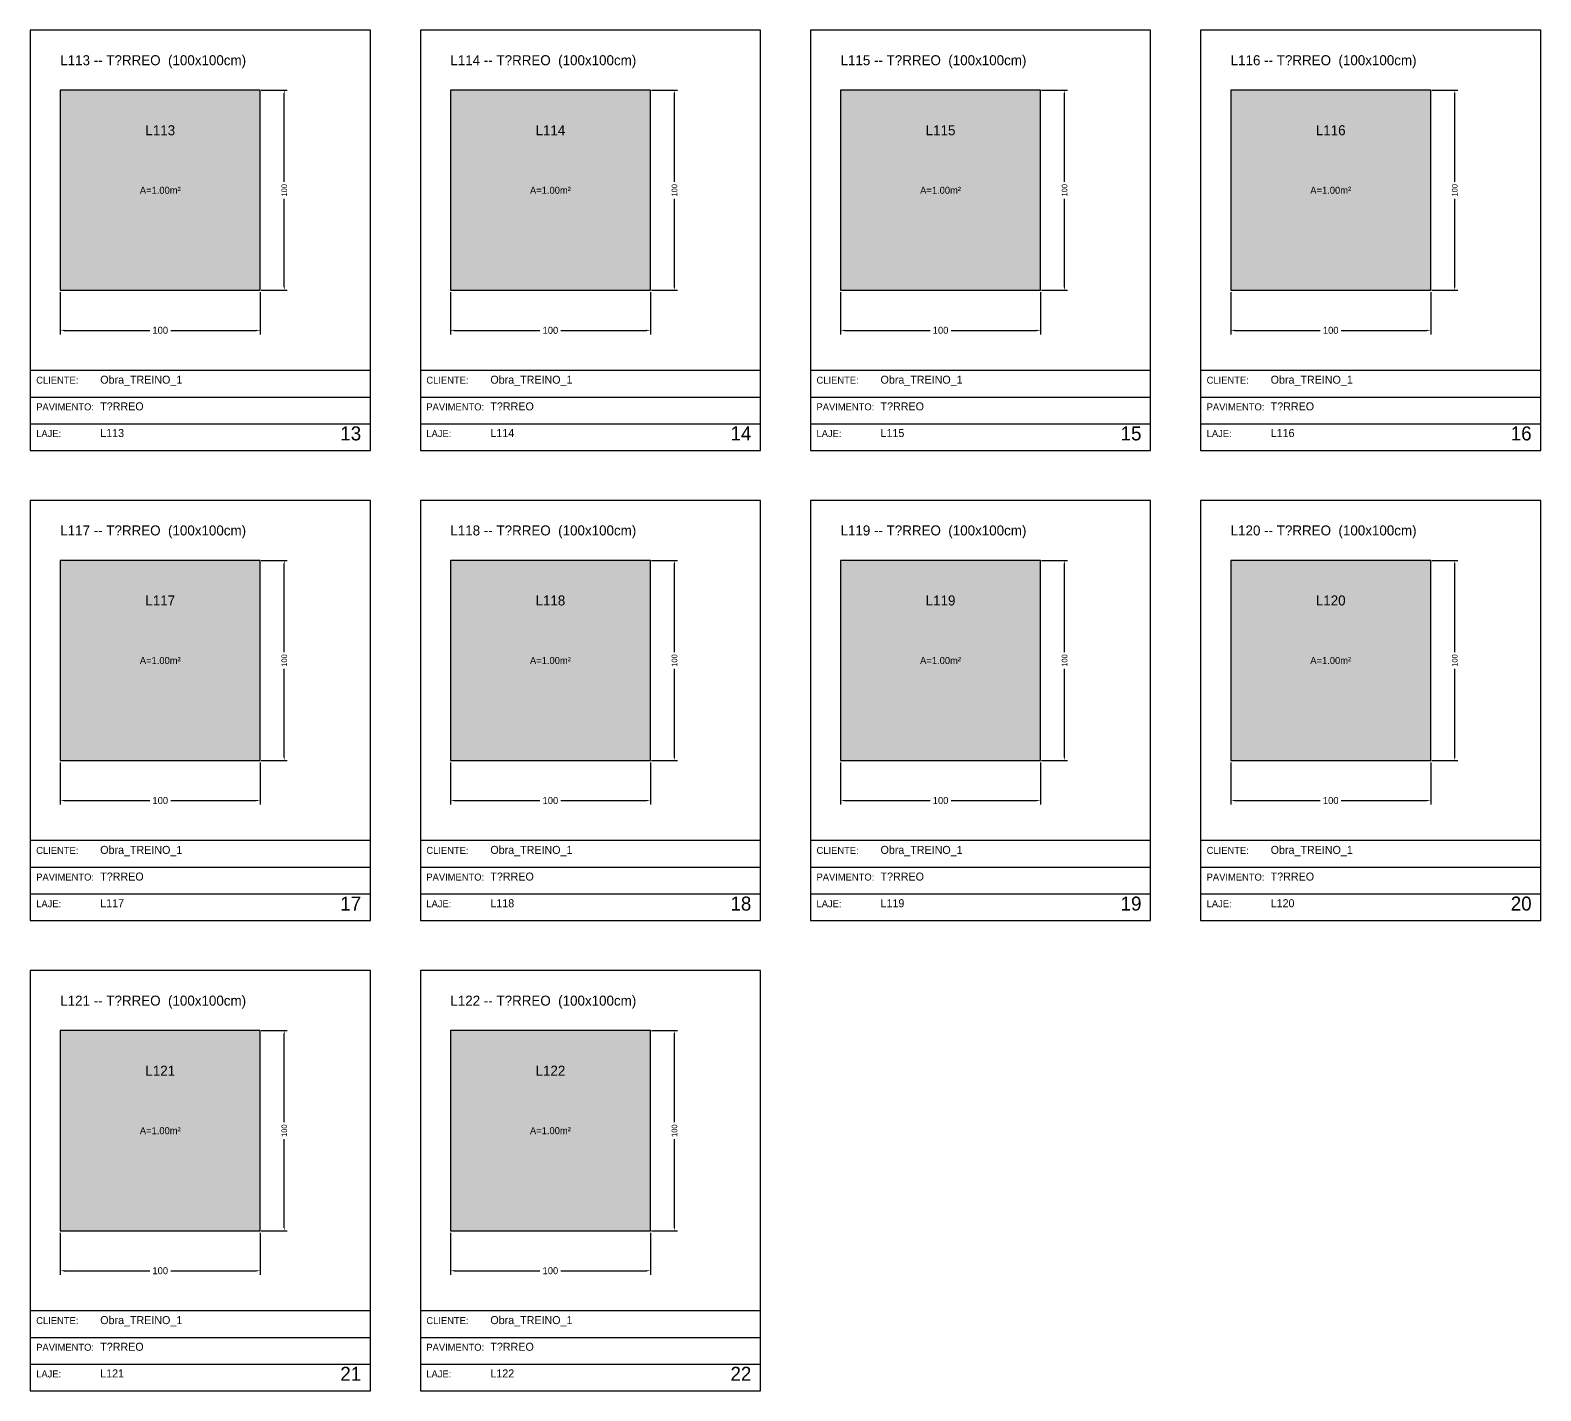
# Model space of a CAD drawing. Header units: metres. Extents: x 0 to 755, y -1410 to -25.
# Drawn here: x 0 to 755, y -1410 to -730 of the extents above; entities that cross this region are included whole.
import ezdxf
from ezdxf.enums import TextEntityAlignment as Align

# ---------------------------------------------------------------- set-up
doc = ezdxf.new("R2010")
doc.units = ezdxf.units.M
for name, color, linetype in [('BORDA_CELULA', 9, 'Continuous'), ('CARIMBO', 9, 'Continuous'), ('COTA', 241, 'Continuous'), ('Hachura', 251, 'Continuous'), ('NOMENCLATURA', 7, 'Continuous'), ('Painéis', 200, 'Continuous'), ('Texto Seção', 7, 'Continuous')]:
    doc.layers.add(name, color=color, linetype=linetype)
doc.dimstyles.new('FACE_DIM', dxfattribs={"dimtxt": 3.5, "dimasz": 2, "dimexe": 2, "dimexo": 1, "dimgap": 1, "dimtad": 1, "dimdec": 0, "dimrnd": 1, "dimcen": 2.5, "dimclrd": 4, "dimclre": 4, "dimclrt": 4, "dimazin": 3, "dimtfac": 1, "dimtmove": 0, "dimatfit": 3})

# ---------------------------------------------------------------- blocks, each defined once
blk = doc.blocks.new('_CLOSEDFILLED')
at = {"color": 0, "linetype": 'BYBLOCK'}
blk.add_solid([(-1, 0.16), (0, 0), (-1, -0.16)], dxfattribs=at)
blk = doc.blocks.new('*D25')
at = {"color": 4}
for p, q in [((15, -861), (15, -882)), ((115, -861), (115, -882)), ((17, -880), (59.75, -880)), ((70.25, -880), (113, -880))]:
    blk.add_line(p, q, dxfattribs=at)
at = {"layer": 'Defpoints'}
for p in [(15, -860), (115, -860), (15, -880)]:
    blk.add_point(p, dxfattribs=at)
at = {"color": 4, "xscale": 2, "yscale": 2, "rotation": 180}
blk.add_blockref('_CLOSEDFILLED', (15, -880), dxfattribs=at)
at = {"color": 4, "xscale": 2, "yscale": 2}
blk.add_blockref('_CLOSEDFILLED', (115, -880), dxfattribs=at)
at = {"color": 4, "insert": (65, -880), "char_height": 3.5, "attachment_point": 5}
blk.add_mtext('100', dxfattribs=at)
blk = doc.blocks.new('*D26')
at = {"color": 4}
for p, q in [((115.5, -760), (128.5, -760)), ((127, -805.8), (127, -761.5)), ((127, -858.5), (127, -814.2)), ((115.5, -860), (128.5, -860))]:
    blk.add_line(p, q, dxfattribs=at)
at = {"layer": 'Defpoints'}
for p in [(115, -760), (115, -860), (127, -860)]:
    blk.add_point(p, dxfattribs=at)
at = {"color": 4, "xscale": 1.5, "yscale": 1.5}
for p, rotation in [((127, -760), 90), ((127, -860), 270)]:
    blk.add_blockref('_CLOSEDFILLED', p, dxfattribs=dict(at, rotation=rotation))
at = {"color": 4, "insert": (127, -810), "char_height": 2.8, "attachment_point": 5, "rotation": 90}
blk.add_mtext('100', dxfattribs=at)
blk = doc.blocks.new('*D27')
at = {"color": 4}
for p, q in [((210, -861), (210, -882)), ((310, -861), (310, -882)), ((212, -880), (254.75, -880)), ((265.25, -880), (308, -880))]:
    blk.add_line(p, q, dxfattribs=at)
at = {"layer": 'Defpoints'}
for p in [(210, -860), (310, -860), (210, -880)]:
    blk.add_point(p, dxfattribs=at)
at = {"color": 4, "xscale": 2, "yscale": 2, "rotation": 180}
blk.add_blockref('_CLOSEDFILLED', (210, -880), dxfattribs=at)
at = {"color": 4, "xscale": 2, "yscale": 2}
blk.add_blockref('_CLOSEDFILLED', (310, -880), dxfattribs=at)
at = {"color": 4, "insert": (260, -880), "char_height": 3.5, "attachment_point": 5}
blk.add_mtext('100', dxfattribs=at)
blk = doc.blocks.new('*D28')
at = {"color": 4}
for p, q in [((310.5, -760), (323.5, -760)), ((322, -805.8), (322, -761.5)), ((322, -858.5), (322, -814.2)), ((310.5, -860), (323.5, -860))]:
    blk.add_line(p, q, dxfattribs=at)
at = {"layer": 'Defpoints'}
for p in [(310, -760), (310, -860), (322, -860)]:
    blk.add_point(p, dxfattribs=at)
at = {"color": 4, "xscale": 1.5, "yscale": 1.5}
for p, rotation in [((322, -760), 90), ((322, -860), 270)]:
    blk.add_blockref('_CLOSEDFILLED', p, dxfattribs=dict(at, rotation=rotation))
at = {"color": 4, "insert": (322, -810), "char_height": 2.8, "attachment_point": 5, "rotation": 90}
blk.add_mtext('100', dxfattribs=at)
blk = doc.blocks.new('*D29')
at = {"color": 4}
for p, q in [((405, -861), (405, -882)), ((505, -861), (505, -882)), ((407, -880), (449.75, -880)), ((460.25, -880), (503, -880))]:
    blk.add_line(p, q, dxfattribs=at)
at = {"layer": 'Defpoints'}
for p in [(405, -860), (505, -860), (405, -880)]:
    blk.add_point(p, dxfattribs=at)
at = {"color": 4, "xscale": 2, "yscale": 2, "rotation": 180}
blk.add_blockref('_CLOSEDFILLED', (405, -880), dxfattribs=at)
at = {"color": 4, "xscale": 2, "yscale": 2}
blk.add_blockref('_CLOSEDFILLED', (505, -880), dxfattribs=at)
at = {"color": 4, "insert": (455, -880), "char_height": 3.5, "attachment_point": 5}
blk.add_mtext('100', dxfattribs=at)
blk = doc.blocks.new('*D30')
at = {"color": 4}
for p, q in [((505.5, -760), (518.5, -760)), ((517, -805.8), (517, -761.5)), ((517, -858.5), (517, -814.2)), ((505.5, -860), (518.5, -860))]:
    blk.add_line(p, q, dxfattribs=at)
at = {"layer": 'Defpoints'}
for p in [(505, -760), (505, -860), (517, -860)]:
    blk.add_point(p, dxfattribs=at)
at = {"color": 4, "xscale": 1.5, "yscale": 1.5}
for p, rotation in [((517, -760), 90), ((517, -860), 270)]:
    blk.add_blockref('_CLOSEDFILLED', p, dxfattribs=dict(at, rotation=rotation))
at = {"color": 4, "insert": (517, -810), "char_height": 2.8, "attachment_point": 5, "rotation": 90}
blk.add_mtext('100', dxfattribs=at)
blk = doc.blocks.new('*D31')
at = {"color": 4}
for p, q in [((600, -861), (600, -882)), ((700, -861), (700, -882)), ((602, -880), (644.75, -880)), ((655.25, -880), (698, -880))]:
    blk.add_line(p, q, dxfattribs=at)
at = {"layer": 'Defpoints'}
for p in [(600, -860), (700, -860), (600, -880)]:
    blk.add_point(p, dxfattribs=at)
at = {"color": 4, "xscale": 2, "yscale": 2, "rotation": 180}
blk.add_blockref('_CLOSEDFILLED', (600, -880), dxfattribs=at)
at = {"color": 4, "xscale": 2, "yscale": 2}
blk.add_blockref('_CLOSEDFILLED', (700, -880), dxfattribs=at)
at = {"color": 4, "insert": (650, -880), "char_height": 3.5, "attachment_point": 5}
blk.add_mtext('100', dxfattribs=at)
blk = doc.blocks.new('*D32')
at = {"color": 4}
for p, q in [((700.5, -760), (713.5, -760)), ((712, -805.8), (712, -761.5)), ((712, -858.5), (712, -814.2)), ((700.5, -860), (713.5, -860))]:
    blk.add_line(p, q, dxfattribs=at)
at = {"layer": 'Defpoints'}
for p in [(700, -760), (700, -860), (712, -860)]:
    blk.add_point(p, dxfattribs=at)
at = {"color": 4, "xscale": 1.5, "yscale": 1.5}
for p, rotation in [((712, -760), 90), ((712, -860), 270)]:
    blk.add_blockref('_CLOSEDFILLED', p, dxfattribs=dict(at, rotation=rotation))
at = {"color": 4, "insert": (712, -810), "char_height": 2.8, "attachment_point": 5, "rotation": 90}
blk.add_mtext('100', dxfattribs=at)
blk = doc.blocks.new('*D33')
at = {"color": 4}
for p, q in [((15, -1096), (15, -1117)), ((115, -1096), (115, -1117)), ((17, -1115), (59.75, -1115)), ((70.25, -1115), (113, -1115))]:
    blk.add_line(p, q, dxfattribs=at)
at = {"layer": 'Defpoints'}
for p in [(15, -1095), (115, -1095), (15, -1115)]:
    blk.add_point(p, dxfattribs=at)
at = {"color": 4, "xscale": 2, "yscale": 2, "rotation": 180}
blk.add_blockref('_CLOSEDFILLED', (15, -1115), dxfattribs=at)
at = {"color": 4, "xscale": 2, "yscale": 2}
blk.add_blockref('_CLOSEDFILLED', (115, -1115), dxfattribs=at)
at = {"color": 4, "insert": (65, -1115), "char_height": 3.5, "attachment_point": 5}
blk.add_mtext('100', dxfattribs=at)
blk = doc.blocks.new('*D34')
at = {"color": 4}
for p, q in [((115.5, -995), (128.5, -995)), ((127, -1040.8), (127, -996.5)), ((127, -1093.5), (127, -1049.2)), ((115.5, -1095), (128.5, -1095))]:
    blk.add_line(p, q, dxfattribs=at)
at = {"layer": 'Defpoints'}
for p in [(115, -995), (115, -1095), (127, -1095)]:
    blk.add_point(p, dxfattribs=at)
at = {"color": 4, "xscale": 1.5, "yscale": 1.5}
for p, rotation in [((127, -995), 90), ((127, -1095), 270)]:
    blk.add_blockref('_CLOSEDFILLED', p, dxfattribs=dict(at, rotation=rotation))
at = {"color": 4, "insert": (127, -1045), "char_height": 2.8, "attachment_point": 5, "rotation": 90}
blk.add_mtext('100', dxfattribs=at)
blk = doc.blocks.new('*D35')
at = {"color": 4}
for p, q in [((210, -1096), (210, -1117)), ((310, -1096), (310, -1117)), ((212, -1115), (254.75, -1115)), ((265.25, -1115), (308, -1115))]:
    blk.add_line(p, q, dxfattribs=at)
at = {"layer": 'Defpoints'}
for p in [(210, -1095), (310, -1095), (210, -1115)]:
    blk.add_point(p, dxfattribs=at)
at = {"color": 4, "xscale": 2, "yscale": 2, "rotation": 180}
blk.add_blockref('_CLOSEDFILLED', (210, -1115), dxfattribs=at)
at = {"color": 4, "xscale": 2, "yscale": 2}
blk.add_blockref('_CLOSEDFILLED', (310, -1115), dxfattribs=at)
at = {"color": 4, "insert": (260, -1115), "char_height": 3.5, "attachment_point": 5}
blk.add_mtext('100', dxfattribs=at)
blk = doc.blocks.new('*D36')
at = {"color": 4}
for p, q in [((310.5, -995), (323.5, -995)), ((322, -1040.8), (322, -996.5)), ((322, -1093.5), (322, -1049.2)), ((310.5, -1095), (323.5, -1095))]:
    blk.add_line(p, q, dxfattribs=at)
at = {"layer": 'Defpoints'}
for p in [(310, -995), (310, -1095), (322, -1095)]:
    blk.add_point(p, dxfattribs=at)
at = {"color": 4, "xscale": 1.5, "yscale": 1.5}
for p, rotation in [((322, -995), 90), ((322, -1095), 270)]:
    blk.add_blockref('_CLOSEDFILLED', p, dxfattribs=dict(at, rotation=rotation))
at = {"color": 4, "insert": (322, -1045), "char_height": 2.8, "attachment_point": 5, "rotation": 90}
blk.add_mtext('100', dxfattribs=at)
blk = doc.blocks.new('*D37')
at = {"color": 4}
for p, q in [((405, -1096), (405, -1117)), ((505, -1096), (505, -1117)), ((407, -1115), (449.75, -1115)), ((460.25, -1115), (503, -1115))]:
    blk.add_line(p, q, dxfattribs=at)
at = {"layer": 'Defpoints'}
for p in [(405, -1095), (505, -1095), (405, -1115)]:
    blk.add_point(p, dxfattribs=at)
at = {"color": 4, "xscale": 2, "yscale": 2, "rotation": 180}
blk.add_blockref('_CLOSEDFILLED', (405, -1115), dxfattribs=at)
at = {"color": 4, "xscale": 2, "yscale": 2}
blk.add_blockref('_CLOSEDFILLED', (505, -1115), dxfattribs=at)
at = {"color": 4, "insert": (455, -1115), "char_height": 3.5, "attachment_point": 5}
blk.add_mtext('100', dxfattribs=at)
blk = doc.blocks.new('*D38')
at = {"color": 4}
for p, q in [((505.5, -995), (518.5, -995)), ((517, -1040.8), (517, -996.5)), ((517, -1093.5), (517, -1049.2)), ((505.5, -1095), (518.5, -1095))]:
    blk.add_line(p, q, dxfattribs=at)
at = {"layer": 'Defpoints'}
for p in [(505, -995), (505, -1095), (517, -1095)]:
    blk.add_point(p, dxfattribs=at)
at = {"color": 4, "xscale": 1.5, "yscale": 1.5}
for p, rotation in [((517, -995), 90), ((517, -1095), 270)]:
    blk.add_blockref('_CLOSEDFILLED', p, dxfattribs=dict(at, rotation=rotation))
at = {"color": 4, "insert": (517, -1045), "char_height": 2.8, "attachment_point": 5, "rotation": 90}
blk.add_mtext('100', dxfattribs=at)
blk = doc.blocks.new('*D39')
at = {"color": 4}
for p, q in [((600, -1096), (600, -1117)), ((700, -1096), (700, -1117)), ((602, -1115), (644.75, -1115)), ((655.25, -1115), (698, -1115))]:
    blk.add_line(p, q, dxfattribs=at)
at = {"layer": 'Defpoints'}
for p in [(600, -1095), (700, -1095), (600, -1115)]:
    blk.add_point(p, dxfattribs=at)
at = {"color": 4, "xscale": 2, "yscale": 2, "rotation": 180}
blk.add_blockref('_CLOSEDFILLED', (600, -1115), dxfattribs=at)
at = {"color": 4, "xscale": 2, "yscale": 2}
blk.add_blockref('_CLOSEDFILLED', (700, -1115), dxfattribs=at)
at = {"color": 4, "insert": (650, -1115), "char_height": 3.5, "attachment_point": 5}
blk.add_mtext('100', dxfattribs=at)
blk = doc.blocks.new('*D40')
at = {"color": 4}
for p, q in [((700.5, -995), (713.5, -995)), ((712, -1040.8), (712, -996.5)), ((712, -1093.5), (712, -1049.2)), ((700.5, -1095), (713.5, -1095))]:
    blk.add_line(p, q, dxfattribs=at)
at = {"layer": 'Defpoints'}
for p in [(700, -995), (700, -1095), (712, -1095)]:
    blk.add_point(p, dxfattribs=at)
at = {"color": 4, "xscale": 1.5, "yscale": 1.5}
for p, rotation in [((712, -995), 90), ((712, -1095), 270)]:
    blk.add_blockref('_CLOSEDFILLED', p, dxfattribs=dict(at, rotation=rotation))
at = {"color": 4, "insert": (712, -1045), "char_height": 2.8, "attachment_point": 5, "rotation": 90}
blk.add_mtext('100', dxfattribs=at)
blk = doc.blocks.new('*D41')
at = {"color": 4}
for p, q in [((15, -1331), (15, -1352)), ((115, -1331), (115, -1352)), ((17, -1350), (59.75, -1350)), ((70.25, -1350), (113, -1350))]:
    blk.add_line(p, q, dxfattribs=at)
at = {"layer": 'Defpoints'}
for p in [(15, -1330), (115, -1330), (15, -1350)]:
    blk.add_point(p, dxfattribs=at)
at = {"color": 4, "xscale": 2, "yscale": 2, "rotation": 180}
blk.add_blockref('_CLOSEDFILLED', (15, -1350), dxfattribs=at)
at = {"color": 4, "xscale": 2, "yscale": 2}
blk.add_blockref('_CLOSEDFILLED', (115, -1350), dxfattribs=at)
at = {"color": 4, "insert": (65, -1350), "char_height": 3.5, "attachment_point": 5}
blk.add_mtext('100', dxfattribs=at)
blk = doc.blocks.new('*D42')
at = {"color": 4}
for p, q in [((115.5, -1230), (128.5, -1230)), ((127, -1275.8), (127, -1231.5)), ((127, -1328.5), (127, -1284.2)), ((115.5, -1330), (128.5, -1330))]:
    blk.add_line(p, q, dxfattribs=at)
at = {"layer": 'Defpoints'}
for p in [(115, -1230), (115, -1330), (127, -1330)]:
    blk.add_point(p, dxfattribs=at)
at = {"color": 4, "xscale": 1.5, "yscale": 1.5}
for p, rotation in [((127, -1230), 90), ((127, -1330), 270)]:
    blk.add_blockref('_CLOSEDFILLED', p, dxfattribs=dict(at, rotation=rotation))
at = {"color": 4, "insert": (127, -1280), "char_height": 2.8, "attachment_point": 5, "rotation": 90}
blk.add_mtext('100', dxfattribs=at)
blk = doc.blocks.new('*D43')
at = {"color": 4}
for p, q in [((210, -1331), (210, -1352)), ((310, -1331), (310, -1352)), ((212, -1350), (254.75, -1350)), ((265.25, -1350), (308, -1350))]:
    blk.add_line(p, q, dxfattribs=at)
at = {"layer": 'Defpoints'}
for p in [(210, -1330), (310, -1330), (210, -1350)]:
    blk.add_point(p, dxfattribs=at)
at = {"color": 4, "xscale": 2, "yscale": 2, "rotation": 180}
blk.add_blockref('_CLOSEDFILLED', (210, -1350), dxfattribs=at)
at = {"color": 4, "xscale": 2, "yscale": 2}
blk.add_blockref('_CLOSEDFILLED', (310, -1350), dxfattribs=at)
at = {"color": 4, "insert": (260, -1350), "char_height": 3.5, "attachment_point": 5}
blk.add_mtext('100', dxfattribs=at)
blk = doc.blocks.new('*D44')
at = {"color": 4}
for p, q in [((310.5, -1230), (323.5, -1230)), ((322, -1275.8), (322, -1231.5)), ((322, -1328.5), (322, -1284.2)), ((310.5, -1330), (323.5, -1330))]:
    blk.add_line(p, q, dxfattribs=at)
at = {"layer": 'Defpoints'}
for p in [(310, -1230), (310, -1330), (322, -1330)]:
    blk.add_point(p, dxfattribs=at)
at = {"color": 4, "xscale": 1.5, "yscale": 1.5}
for p, rotation in [((322, -1230), 90), ((322, -1330), 270)]:
    blk.add_blockref('_CLOSEDFILLED', p, dxfattribs=dict(at, rotation=rotation))
at = {"color": 4, "insert": (322, -1280), "char_height": 2.8, "attachment_point": 5, "rotation": 90}
blk.add_mtext('100', dxfattribs=at)

msp = doc.modelspace()

# ---------------------------------------------------------------- hatches: boundary and pattern name
at = {"layer": 'Hachura'}
for points in [[(15, -860), (115, -860), (115, -760), (15, -760), (15, -860)], [(210, -860), (310, -860), (310, -760), (210, -760), (210, -860)], [(405, -860), (505, -860), (505, -760), (405, -760), (405, -860)], [(600, -860), (700, -860), (700, -760), (600, -760), (600, -860)], [(15, -1095), (115, -1095), (115, -995), (15, -995), (15, -1095)], [(210, -1095), (310, -1095), (310, -995), (210, -995), (210, -1095)], [(405, -1095), (505, -1095), (505, -995), (405, -995), (405, -1095)], [(600, -1095), (700, -1095), (700, -995), (600, -995), (600, -1095)], [(15, -1330), (115, -1330), (115, -1230), (15, -1230), (15, -1330)], [(210, -1330), (310, -1330), (310, -1230), (210, -1230), (210, -1330)]]:
    msp.add_hatch(color=256, dxfattribs=at).paths.add_polyline_path(points)

# ---------------------------------------------------------------- linework, layer by layer
at = {"layer": 'BORDA_CELULA'}
for points in [[(0, -940), (170, -940), (170, -730), (0, -730)], [(195, -940), (365, -940), (365, -730), (195, -730)], [(390, -940), (560, -940), (560, -730), (390, -730)], [(585, -940), (755, -940), (755, -730), (585, -730)], [(0, -940), (170, -940), (170, -900), (0, -900)], [(195, -940), (365, -940), (365, -900), (195, -900)], [(390, -940), (560, -940), (560, -900), (390, -900)], [(585, -940), (755, -940), (755, -900), (585, -900)], [(0, -1175), (170, -1175), (170, -965), (0, -965)], [(195, -1175), (365, -1175), (365, -965), (195, -965)], [(390, -1175), (560, -1175), (560, -965), (390, -965)], [(585, -1175), (755, -1175), (755, -965), (585, -965)], [(0, -1175), (170, -1175), (170, -1135), (0, -1135)], [(195, -1175), (365, -1175), (365, -1135), (195, -1135)], [(390, -1175), (560, -1175), (560, -1135), (390, -1135)], [(585, -1175), (755, -1175), (755, -1135), (585, -1135)], [(0, -1410), (170, -1410), (170, -1200), (0, -1200)], [(195, -1410), (365, -1410), (365, -1200), (195, -1200)], [(0, -1410), (170, -1410), (170, -1370), (0, -1370)], [(195, -1410), (365, -1410), (365, -1370), (195, -1370)]]:
    msp.add_lwpolyline(points, close=True, dxfattribs=at)
at = {"layer": 'CARIMBO'}
for p, q in [((0, -913.33), (170, -913.33)), ((195, -913.33), (365, -913.33)), ((390, -913.33), (560, -913.33)), ((585, -913.33), (755, -913.33)), ((0, -926.67), (170, -926.67)), ((195, -926.67), (365, -926.67)), ((390, -926.67), (560, -926.67)), ((585, -926.67), (755, -926.67)), ((0, -940), (170, -940)), ((195, -940), (365, -940)), ((390, -940), (560, -940)), ((585, -940), (755, -940)), ((0, -1148.33), (170, -1148.33)), ((195, -1148.33), (365, -1148.33)), ((390, -1148.33), (560, -1148.33)), ((585, -1148.33), (755, -1148.33)), ((0, -1161.67), (170, -1161.67)), ((195, -1161.67), (365, -1161.67)), ((390, -1161.67), (560, -1161.67)), ((585, -1161.67), (755, -1161.67)), ((0, -1175), (170, -1175)), ((195, -1175), (365, -1175)), ((390, -1175), (560, -1175)), ((585, -1175), (755, -1175)), ((0, -1383.33), (170, -1383.33)), ((195, -1383.33), (365, -1383.33)), ((0, -1396.67), (170, -1396.67)), ((195, -1396.67), (365, -1396.67)), ((0, -1410), (170, -1410)), ((195, -1410), (365, -1410))]:
    msp.add_line(p, q, dxfattribs=at)
at = {"layer": 'Painéis'}
for points in [[(15, -860), (115, -860), (115, -760), (15, -760), (15, -860)], [(210, -860), (310, -860), (310, -760), (210, -760), (210, -860)], [(405, -860), (505, -860), (505, -760), (405, -760), (405, -860)], [(600, -860), (700, -860), (700, -760), (600, -760), (600, -860)], [(15, -1095), (115, -1095), (115, -995), (15, -995), (15, -1095)], [(210, -1095), (310, -1095), (310, -995), (210, -995), (210, -1095)], [(405, -1095), (505, -1095), (505, -995), (405, -995), (405, -1095)], [(600, -1095), (700, -1095), (700, -995), (600, -995), (600, -1095)], [(15, -1330), (115, -1330), (115, -1230), (15, -1230), (15, -1330)], [(210, -1330), (310, -1330), (310, -1230), (210, -1230), (210, -1330)]]:
    msp.add_lwpolyline(points, close=True, dxfattribs=at)

# ---------------------------------------------------------------- texts
at = {"layer": 'CARIMBO', "color": 9}
for s, p in [('CLIENTE:', (3, -906.67)), ('CLIENTE:', (198, -906.67)), ('CLIENTE:', (393, -906.67)), ('CLIENTE:', (588, -906.67)), ('PAVIMENTO:', (3, -920)), ('PAVIMENTO:', (198, -920)), ('PAVIMENTO:', (393, -920)), ('PAVIMENTO:', (588, -920)), ('LAJE:', (3, -933.33)), ('LAJE:', (198, -933.33)), ('LAJE:', (393, -933.33)), ('LAJE:', (588, -933.33)), ('CLIENTE:', (3, -1141.67)), ('CLIENTE:', (198, -1141.67)), ('CLIENTE:', (393, -1141.67)), ('CLIENTE:', (588, -1141.67)), ('PAVIMENTO:', (3, -1155)), ('PAVIMENTO:', (198, -1155)), ('PAVIMENTO:', (393, -1155)), ('PAVIMENTO:', (588, -1155)), ('LAJE:', (3, -1168.33)), ('LAJE:', (198, -1168.33)), ('LAJE:', (393, -1168.33)), ('LAJE:', (588, -1168.33)), ('CLIENTE:', (3, -1376.67)), ('CLIENTE:', (198, -1376.67)), ('PAVIMENTO:', (3, -1390)), ('PAVIMENTO:', (198, -1390)), ('LAJE:', (3, -1403.33)), ('LAJE:', (198, -1403.33))]:
    msp.add_text(s, height=3.5, dxfattribs=at).set_placement(p)
at = {"layer": 'CARIMBO', "color": 2}
for s, p in [('Obra_TREINO_1', (35, -906.67)), ('Obra_TREINO_1', (230, -906.67)), ('Obra_TREINO_1', (425, -906.67)), ('Obra_TREINO_1', (620, -906.67)), ('T?RREO', (35, -920)), ('T?RREO', (230, -920)), ('T?RREO', (425, -920)), ('T?RREO', (620, -920)), ('L113', (35, -933.33)), ('L114', (230, -933.33)), ('L115', (425, -933.33)), ('L116', (620, -933.33)), ('Obra_TREINO_1', (35, -1141.67)), ('Obra_TREINO_1', (230, -1141.67)), ('Obra_TREINO_1', (425, -1141.67)), ('Obra_TREINO_1', (620, -1141.67)), ('T?RREO', (35, -1155)), ('T?RREO', (230, -1155)), ('T?RREO', (425, -1155)), ('T?RREO', (620, -1155)), ('L117', (35, -1168.33)), ('L118', (230, -1168.33)), ('L119', (425, -1168.33)), ('L120', (620, -1168.33)), ('Obra_TREINO_1', (35, -1376.67)), ('Obra_TREINO_1', (230, -1376.67)), ('T?RREO', (35, -1390)), ('T?RREO', (230, -1390)), ('L121', (35, -1403.33)), ('L122', (230, -1403.33))]:
    msp.add_text(s, height=4, dxfattribs=at).set_placement(p)
at = {"layer": 'CARIMBO', "color": 3}
for s, p in [('13', (155, -935)), ('14', (350, -935)), ('15', (545, -935)), ('16', (740, -935)), ('17', (155, -1170)), ('18', (350, -1170)), ('19', (545, -1170)), ('20', (740, -1170)), ('21', (155, -1405)), ('22', (350, -1405))]:
    msp.add_text(s, height=7, dxfattribs=at).set_placement(p)
at = {"layer": 'COTA'}
for p in [(65, -810), (260, -810), (455, -810), (650, -810), (65, -1045), (260, -1045), (455, -1045), (650, -1045), (65, -1280), (260, -1280)]:
    msp.add_text('A=1.00m²', height=3.5, dxfattribs=at).set_placement(p, align=Align.MIDDLE_CENTER)
at = {"layer": 'NOMENCLATURA'}
for s, p in [('L113 -- T?RREO  (100x100cm)', (15, -747.5)), ('L114 -- T?RREO  (100x100cm)', (210, -747.5)), ('L115 -- T?RREO  (100x100cm)', (405, -747.5)), ('L116 -- T?RREO  (100x100cm)', (600, -747.5)), ('L117 -- T?RREO  (100x100cm)', (15, -982.5)), ('L118 -- T?RREO  (100x100cm)', (210, -982.5)), ('L119 -- T?RREO  (100x100cm)', (405, -982.5)), ('L120 -- T?RREO  (100x100cm)', (600, -982.5)), ('L121 -- T?RREO  (100x100cm)', (15, -1217.5)), ('L122 -- T?RREO  (100x100cm)', (210, -1217.5))]:
    msp.add_text(s, height=5, dxfattribs=at).set_placement(p)
at = {"layer": 'Texto Seção'}
for s, p in [('L113', (65, -780)), ('L114', (260, -780)), ('L115', (455, -780)), ('L116', (650, -780)), ('L117', (65, -1015)), ('L118', (260, -1015)), ('L119', (455, -1015)), ('L120', (650, -1015)), ('L121', (65, -1250)), ('L122', (260, -1250))]:
    msp.add_text(s, height=5, dxfattribs=at).set_placement(p, align=Align.MIDDLE_CENTER)

# ---------------------------------------------------------------- dimensions: what is measured, and where the dimension line sits
for base, p1, p2, picture, middle in [((127, -860), (115, -860), (115, -760), '*D26', (127, -810)), ((322, -860), (310, -860), (310, -760), '*D28', (322, -810)), ((517, -860), (505, -860), (505, -760), '*D30', (517, -810)), ((712, -860), (700, -860), (700, -760), '*D32', (712, -810)), ((127, -1095), (115, -1095), (115, -995), '*D34', (127, -1045)), ((322, -1095), (310, -1095), (310, -995), '*D36', (322, -1045)), ((517, -1095), (505, -1095), (505, -995), '*D38', (517, -1045)), ((712, -1095), (700, -1095), (700, -995), '*D40', (712, -1045)), ((127, -1330), (115, -1330), (115, -1230), '*D42', (127, -1280)), ((322, -1330), (310, -1330), (310, -1230), '*D44', (322, -1280))]:
    dim = msp.add_linear_dim(base=base, p1=p1, p2=p2, angle=90, dimstyle='FACE_DIM', override={"dimtxt": 2.8, "dimasz": 1.5, "dimexe": 1.5, "dimexo": 0.5})
    dim.commit()
    dim.dimension.update_dxf_attribs({"geometry": picture, "text_midpoint": middle})
for base, p1, p2, picture, middle in [((15, -880), (15, -860), (115, -860), '*D25', (65, -880)), ((210, -880), (210, -860), (310, -860), '*D27', (260, -880)), ((405, -880), (405, -860), (505, -860), '*D29', (455, -880)), ((600, -880), (600, -860), (700, -860), '*D31', (650, -880)), ((15, -1115), (15, -1095), (115, -1095), '*D33', (65, -1115)), ((210, -1115), (210, -1095), (310, -1095), '*D35', (260, -1115)), ((405, -1115), (405, -1095), (505, -1095), '*D37', (455, -1115)), ((600, -1115), (600, -1095), (700, -1095), '*D39', (650, -1115)), ((15, -1350), (15, -1330), (115, -1330), '*D41', (65, -1350)), ((210, -1350), (210, -1330), (310, -1330), '*D43', (260, -1350))]:
    dim = msp.add_linear_dim(base=base, p1=p1, p2=p2, dimstyle='FACE_DIM')
    dim.commit()
    dim.dimension.update_dxf_attribs({"geometry": picture, "text_midpoint": middle})

doc.saveas('drawing.dxf')
